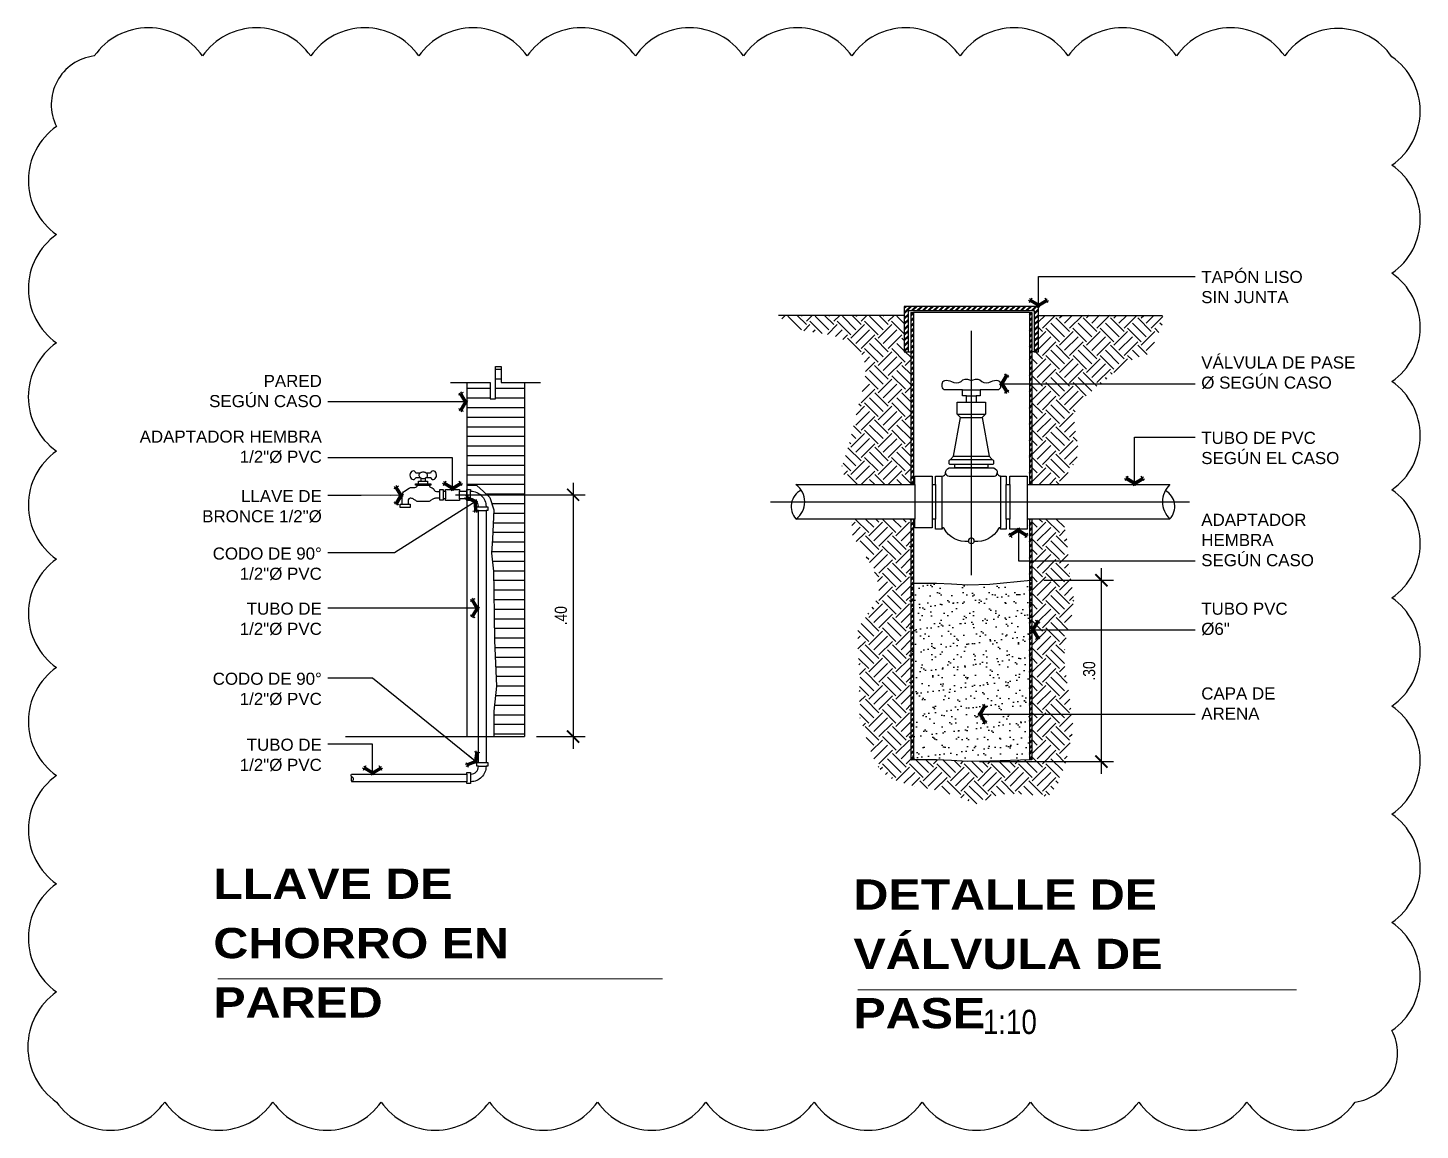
# Model space of a CAD drawing. Header units: metres. Extents: x 2 to 147, y 24 to 94.
# Drawn here: x 15.573 to 17.875, y 84.834 to 86.657 of the extents above; entities that cross this region are included whole.
import ezdxf

# ---------------------------------------------------------------- set-up
doc = ezdxf.new("R2010")
doc.units = ezdxf.units.M
doc.header["$MEASUREMENT"] = 0
doc.header["$PDMODE"] = 35
doc.linetypes.add('CENTER', pattern=[2, 1.25, -0.25, 0.25, -0.25])
doc.layers.get('Defpoints').update_dxf_attribs({"color": 171})
for name, color, linetype in [('Cotas', 1, 'Continuous'), ('DET HIDRO', 6, 'Continuous'), ('PAREDES', 8, 'Continuous'), ('TEXTOS', 2, 'Continuous'), ('TEXTOS HIDRO', 2, 'Continuous'), ('texturas', 8, 'Continuous')]:
    doc.layers.add(name, color=color, linetype=linetype)
doc.styles.add('Architect Hand_2', font='ARIALN.TTF', dxfattribs={"height": 0.003953})
doc.styles.add('ARIAL', font='arial.ttf')
doc.styles.add('Arial Black_4', font='', dxfattribs={"height": 0.005})
doc.styles.add('COTAS', font='ARIALN.TTF')
doc.styles.add('TEXTO HIDROSANITARIO', font='arial.ttf')
doc.styles.get('Arial Black_4').set_extended_font_data('Arial Black', bold=True)
doc.dimstyles.new('ESC-10', dxfattribs={"dimtxt": 0.02, "dimasz": 0.02, "dimexe": 0.02, "dimexo": 0.02, "dimgap": 0.01, "dimtad": 1, "dimzin": 4, "dimdsep": 46, "dimtxsty": 'COTAS', "dimblk": 'ARCHTICK', "dimcen": 0.02, "dimdle": 0.02, "dimclrd": 1, "dimclre": 1, "dimclrt": 2, "dimazin": 0, "dimtfac": 0.75, "dimtmove": 1, "dimatfit": 3, "dimldrblk": 'FLE', "dimfxl": 0.1, "dimtvp": 1.5, "dimtfill": 1, "dimtolj": 1, "dimtzin": 0, "dimarcsym": 0})
pattern_1 = [(45, (17.0332643, 85.446468), (-0.00450285, 0.00450285), []), (45, (17.0327015, 85.447031), (-0.00450285, 0.00450285), []), (45, (17.0321386, 85.4475936), (-0.00450285, 0.00450285), [])]
pattern_2 = [(45, (16.935293, 85.3497), (3e-18, 0.0450285), [0.03184, -0.03184]), (45, (16.92685, 85.358144), (3e-18, 0.0450285), [0.03184, -0.03184]), (45, (16.918408, 85.366586), (3e-18, 0.0450285), [0.03184, -0.03184]), (135, (16.918408, 85.372215), (-0.0450285, 3e-18), [0.03184, -0.03184]), (135, (16.92685, 85.380658), (-0.0450285, 3e-18), [0.03184, -0.03184]), (135, (16.935293, 85.3891), (-0.0450285, 3e-18), [0.03184, -0.03184])]
pattern_3 = [(45, (17.228958, 85.4463933), (-0.00450285, 0.00450285), []), (45, (17.2283954, 85.446956), (-0.00450285, 0.00450285), []), (45, (17.2278326, 85.447519), (-0.00450285, 0.00450285), [])]

# ---------------------------------------------------------------- blocks, each defined once
blk = doc.blocks.new('_ARCHTICK')
at = {"color": 0, "linetype": 'ByBlock', "const_width": 0.15}
blk.add_lwpolyline([(-0.5, -0.5), (0.5, 0.5)], dxfattribs=at)
blk = doc.blocks.new('FLE')
at = {"linetype": 'Continuous'}
h = blk.add_hatch(color=2, dxfattribs=at)
h.paths.add_polyline_path([(-0.57, -0.62), (-0.42, -0.71), (0, 0), (-0.2, 0)])
h.paths.add_polyline_path([(-0.42, 0.71), (-0.57, 0.62), (-0.2, 0), (0, 0)])
at = {"color": 1, "linetype": 'Continuous'}
for p, q in [((0, 0), (-1, 0)), ((-0.31, 0.77), (-0.69, 0.55)), ((-0.2, 0), (-0.64, 0.73)), ((-0.2, 0), (-0.64, -0.73)), ((0.07, -0.11), (-0.49, 0.82)), ((0.07, 0.11), (-0.49, -0.82)), ((-0.69, -0.55), (-0.31, -0.77))]:
    blk.add_line(p, q, dxfattribs=at)
blk = doc.blocks.new('*D109')
at = {"layer": 'Cotas', "color": 1, "lineweight": -2, "transparency": 16777216}
for p, q in [((16.4747, 85.9048), (16.4747, 85.4648)), ((16.2801, 85.8848), (16.4947, 85.8848)), ((16.4144, 85.4848), (16.4947, 85.4848))]:
    blk.add_line(p, q, dxfattribs=at)
at = {"layer": 'Defpoints', "color": 0, "transparency": 16777216}
for p in [(16.2601, 85.8848), (16.3944, 85.4848), (16.4747, 85.4848)]:
    blk.add_point(p, dxfattribs=at)
at = {"layer": 'Cotas', "color": 1, "lineweight": -2, "transparency": 16777216, "xscale": 0.02, "yscale": 0.02, "zscale": 0.02}
for p, rotation in [((16.4747, 85.8848), 90), ((16.4747, 85.4848), 270)]:
    blk.add_blockref('_ARCHTICK', p, dxfattribs=dict(at, rotation=rotation))
at = {"layer": 'Cotas', "color": 2, "transparency": 16777216, "insert": (16.4545, 85.6848), "char_height": 0.02, "attachment_point": 5, "rotation": 90, "style": 'COTAS', "bg_fill": 3, "box_fill_scale": 1.25, "bg_fill_color": 256, "bg_fill_true_color": 13158600, "bg_fill_transparency": 0}
blk.add_mtext('\\A1;.40', dxfattribs=at)
blk = doc.blocks.new('*D104')
at = {"layer": 'Cotas', "color": 1, "linetype": 'Continuous', "lineweight": -2, "transparency": 16777216}
for p, q in [((17.3481, 85.4235), (17.3481, 85.7635)), ((17.253, 85.7435), (17.3681, 85.7435)), ((17.1467, 85.4435), (17.3681, 85.4435))]:
    blk.add_line(p, q, dxfattribs=at)
at = {"layer": 'Defpoints', "color": 0, "linetype": 'Continuous', "transparency": 16777216}
for p in [(17.233, 85.7435), (17.3481, 85.7435), (17.1267, 85.4435)]:
    blk.add_point(p, dxfattribs=at)
at = {"layer": 'Cotas', "color": 1, "linetype": 'Continuous', "lineweight": -2, "transparency": 16777216, "xscale": 0.02, "yscale": 0.02, "zscale": 0.02}
for p, rotation in [((17.3481, 85.7435), 90), ((17.3481, 85.4435), 270)]:
    blk.add_blockref('_ARCHTICK', p, dxfattribs=dict(at, rotation=rotation))
at = {"layer": 'Cotas', "color": 2, "linetype": 'Continuous', "transparency": 16777216, "insert": (17.3279, 85.5935), "char_height": 0.02, "attachment_point": 5, "rotation": 90, "style": 'COTAS', "bg_fill": 3, "box_fill_scale": 1.25, "bg_fill_color": 256, "bg_fill_true_color": 13158600, "bg_fill_transparency": 0}
blk.add_mtext('\\A1;.30', dxfattribs=at)

msp = doc.modelspace()

# ---------------------------------------------------------------- hatches: boundary and pattern name
at = {"layer": 'PAREDES'}
h = msp.add_hatch(dxfattribs=at)
h.set_pattern_fill('LINE', color=8, scale=0.005, style=0)
h.set_pattern_definition([(0, (-116028.893979, -267389.766263), (0, 0.015875), [])])
h.paths.add_polyline_path([(16.3414, 85.8119), (16.3398, 85.7882), (16.3429, 85.7584), (16.3434, 85.7255), (16.3445, 85.6436), (16.3481, 85.5685), (16.3434, 85.5269), (16.3434, 85.4848), (16.3944, 85.4848), (16.3944, 86.0703), (16.3556, 86.0703), (16.3556, 86.0969), (16.3466, 86.0969), (16.3466, 86.0437), (16.3377, 86.0438), (16.3377, 86.0703), (16.2989, 86.0703), (16.2989, 85.9009), (16.3157, 85.9002), (16.3267, 85.8903), (16.3369, 85.8803), (16.3437, 85.86)])
at = {"layer": 'texturas'}
h = msp.add_hatch(dxfattribs=at)
h.set_pattern_fill('EARTH', color=256, scale=0.005014, angle=45, style=0)
h.set_pattern_definition([(45, (16.770612, 85.901582), (3e-18, 0.0450285), [0.03184, -0.03184]), (45, (16.76217, 85.910025), (3e-18, 0.0450285), [0.03184, -0.03184]), (45, (16.753727, 85.918467), (3e-18, 0.0450285), [0.03184, -0.03184]), (135, (16.753727, 85.924096), (-0.0450285, 3e-18), [0.03184, -0.03184]), (135, (16.76217, 85.93254), (-0.0450285, 3e-18), [0.03184, -0.03184]), (135, (16.770612, 85.940982), (-0.0450285, 3e-18), [0.03184, -0.03184])])
h.paths.add_polyline_path([(16.9192, 85.9315), (16.9183, 85.9283), (16.9293, 85.9016), (17.0333, 85.9016), (17.0333, 86.1211), (17.0222, 86.1211), (17.0222, 86.1815), (16.8145, 86.1815), (16.8154, 86.1804), (16.819, 86.1764), (16.8227, 86.1725), (16.8266, 86.169), (16.8307, 86.1659), (16.8349, 86.1632), (16.8394, 86.1609), (16.8441, 86.1591), (16.849, 86.1577), (16.854, 86.1566), (16.8593, 86.1556), (16.8647, 86.1548), (16.8701, 86.1541), (16.8757, 86.1534), (16.8814, 86.1526), (16.8872, 86.1516), (16.8929, 86.1504), (16.8987, 86.149), (16.9044, 86.1475), (16.91, 86.1457), (16.9155, 86.1437), (16.9208, 86.1415), (16.9259, 86.139), (16.9308, 86.1364), (16.9353, 86.1335), (16.9396, 86.1304), (16.9434, 86.127), (16.9469, 86.1234), (16.9499, 86.1196), (16.9524, 86.1155), (16.9544, 86.1112), (16.9559, 86.1067), (16.957, 86.102), (16.9576, 86.097), (16.9579, 86.0919), (16.9578, 86.0867), (16.9574, 86.0813), (16.9567, 86.0758), (16.9558, 86.0703), (16.9547, 86.0646), (16.9535, 86.0589), (16.9521, 86.0532), (16.9506, 86.0475), (16.9491, 86.0418), (16.9475, 86.0361), (16.946, 86.0305), (16.9445, 86.0249), (16.943, 86.0194), (16.9417, 86.014), (16.9404, 86.0087), (16.9392, 86.0035), (16.938, 85.9983), (16.9369, 85.9931), (16.9357, 85.988), (16.9345, 85.9829), (16.9332, 85.9778), (16.9319, 85.9727), (16.9306, 85.9677), (16.9291, 85.9625), (16.9275, 85.9574), (16.9259, 85.9523), (16.9242, 85.9471), (16.9225, 85.9419), (16.9209, 85.9367)])
at = {"layer": 'texturas', "linetype": 'Continuous'}
h = msp.add_hatch(dxfattribs=at)
h.set_pattern_fill('PLAST', color=256, scale=0.001003, angle=45, style=0)
h.set_pattern_definition([(45, (17.022221, 86.1211285), (-0.00450285, 0.00450285), []), (45, (17.0216584, 86.1216913), (-0.00450285, 0.00450285), []), (45, (17.0210956, 86.122254), (-0.00450285, 0.00450285), [])])
h.paths.add_polyline_path([(17.2372, 86.1211), (17.244, 86.1211), (17.244, 86.1962), (17.0222, 86.1962), (17.0222, 86.1211), (17.029, 86.1211), (17.029, 86.1894), (17.2372, 86.1894)])
h = msp.add_hatch(dxfattribs=at)
h.set_pattern_fill('PLAST', color=256, scale=0.001003, angle=45, style=0)
h.set_pattern_definition([(45, (17.0332643, 85.901582), (-0.00450285, 0.00450285), []), (45, (17.0327015, 85.9021446), (-0.00450285, 0.00450285), []), (45, (17.0321386, 85.9027075), (-0.00450285, 0.00450285), [])])
h.paths.add_polyline_path([(17.0373, 86.186), (17.0333, 86.186), (17.0333, 85.9016), (17.0373, 85.9016)])
h = msp.add_hatch(dxfattribs=at)
h.set_pattern_fill('PLAST', color=256, scale=0.001003, angle=45, style=0)
h.set_pattern_definition([(45, (17.228958, 85.901582), (-0.00450285, 0.00450285), []), (45, (17.2283954, 85.9021446), (-0.00450285, 0.00450285), []), (45, (17.2278326, 85.9027075), (-0.00450285, 0.00450285), [])])
h.paths.add_polyline_path([(17.233, 86.186), (17.229, 86.186), (17.229, 85.9016), (17.233, 85.9016)])
at = {"layer": 'texturas'}
h = msp.add_hatch(dxfattribs=at)
h.set_pattern_fill('EARTH', color=256, scale=0.005014, angle=45, style=0)
h.set_pattern_definition(pattern_2)
h.paths.add_polyline_path([(17.4299, 86.118), (17.4306, 86.1207), (17.4314, 86.1235), (17.4321, 86.1263), (17.4329, 86.1291), (17.4338, 86.1319), (17.4348, 86.1347), (17.4359, 86.1376), (17.4371, 86.1404), (17.4383, 86.1432), (17.4396, 86.1459), (17.441, 86.1487), (17.4423, 86.1514), (17.4437, 86.1541), (17.4449, 86.1568), (17.4461, 86.1595), (17.4472, 86.1621), (17.4482, 86.1647), (17.449, 86.1672), (17.4497, 86.1698), (17.4501, 86.1722), (17.4503, 86.1747), (17.4502, 86.177), (17.4499, 86.1794), (17.4492, 86.1815), (17.244, 86.1815), (17.244, 86.1211), (17.233, 86.1211), (17.233, 85.9016), (17.2813, 85.9016), (17.2817, 85.9027), (17.284, 85.9074), (17.2867, 85.912), (17.2897, 85.9165), (17.2929, 85.9211), (17.2962, 85.9256), (17.2993, 85.9301), (17.3022, 85.9347), (17.3048, 85.9393), (17.3069, 85.9441), (17.3084, 85.949), (17.3092, 85.954), (17.3095, 85.9592), (17.3092, 85.9645), (17.3085, 85.9699), (17.3077, 85.9754), (17.3067, 85.9809), (17.3057, 85.9866), (17.3048, 85.9922), (17.304, 85.9978), (17.3035, 86.0034), (17.3032, 86.0089), (17.3034, 86.0142), (17.304, 86.0194), (17.3051, 86.0243), (17.3068, 86.0289), (17.3091, 86.0333), (17.312, 86.0374), (17.3154, 86.0413), (17.3191, 86.0451), (17.3232, 86.0486), (17.3275, 86.0521), (17.332, 86.0556), (17.3365, 86.059), (17.3411, 86.0624), (17.3456, 86.0658), (17.3499, 86.0694), (17.3541, 86.073), (17.3581, 86.0767), (17.362, 86.0804), (17.3659, 86.0841), (17.3698, 86.0877), (17.3737, 86.0912), (17.3777, 86.0946), (17.3818, 86.0978), (17.3861, 86.1007), (17.3905, 86.1035), (17.395, 86.106), (17.3998, 86.1083), (17.4046, 86.1104), (17.4097, 86.1124), (17.4149, 86.1141), (17.4202, 86.1157), (17.4258, 86.1171)])
h = msp.add_hatch(dxfattribs=at)
h.set_pattern_fill('EARTH', color=256, scale=0.005014, angle=45, style=0)
h.set_pattern_definition(pattern_2)
h.paths.add_polyline_path([(17.1467, 85.372), (17.1473, 85.3726), (17.1512, 85.3758), (17.1551, 85.3787), (17.1593, 85.3812), (17.1635, 85.3834), (17.1679, 85.3853), (17.1725, 85.3868), (17.1771, 85.388), (17.1819, 85.389), (17.1868, 85.3897), (17.1918, 85.3901), (17.1968, 85.3904), (17.202, 85.3905), (17.2072, 85.3904), (17.2125, 85.3902), (17.2178, 85.3898), (17.2232, 85.3894), (17.2286, 85.3889), (17.234, 85.3883), (17.2394, 85.3877), (17.2449, 85.3871), (17.2503, 85.3865), (17.2558, 85.386), (17.2599, 85.3856), (17.2763, 85.4065), (17.2893, 85.4427), (17.3022, 85.4995), (17.2944, 85.5563), (17.2947, 85.5573), (17.2946, 85.558), (17.2935, 85.5633), (17.2925, 85.5686), (17.2915, 85.5739), (17.2906, 85.5793), (17.2898, 85.5846), (17.2891, 85.59), (17.2884, 85.5953), (17.2879, 85.6007), (17.2875, 85.6061), (17.2872, 85.6114), (17.2871, 85.6168), (17.2872, 85.6221), (17.2874, 85.6275), (17.2878, 85.6328), (17.2883, 85.6381), (17.2891, 85.6434), (17.2901, 85.6487), (17.2913, 85.6539), (17.2926, 85.6592), (17.294, 85.6644), (17.2954, 85.6696), (17.2968, 85.6748), (17.2982, 85.68), (17.2994, 85.6853), (17.3005, 85.6905), (17.3014, 85.6957), (17.302, 85.7009), (17.3023, 85.7062), (17.3023, 85.7114), (17.302, 85.7167), (17.3014, 85.722), (17.3007, 85.7273), (17.2998, 85.7326), (17.2988, 85.7379), (17.2978, 85.7432), (17.2968, 85.7485), (17.2959, 85.7538), (17.2951, 85.7591), (17.2945, 85.7644), (17.294, 85.7697), (17.2935, 85.775), (17.2932, 85.7802), (17.2929, 85.7855), (17.2926, 85.7908), (17.2922, 85.7961), (17.2918, 85.8015), (17.2914, 85.8068), (17.2908, 85.8122), (17.29, 85.8176), (17.2891, 85.823), (17.288, 85.8285), (17.2867, 85.834), (17.2853, 85.8395), (17.284, 85.8447), (17.233, 85.8447), (17.233, 85.4465), (17.1639, 85.4445), (17.1267, 85.4435), (17.1002, 85.4455), (17.0757, 85.4465), (17.0333, 85.4465), (17.0333, 85.8447), (16.9353, 85.8447), (16.9353, 85.8223), (16.9354, 85.8203), (16.9384, 85.8152), (16.9414, 85.8101), (16.9445, 85.8051), (16.9477, 85.8), (16.951, 85.7949), (16.9542, 85.7898), (16.9575, 85.7846), (16.9607, 85.7795), (16.9637, 85.7743), (16.9667, 85.7692), (16.9694, 85.764), (16.9719, 85.7589), (16.9742, 85.7538), (16.9761, 85.7488), (16.9777, 85.7438), (16.9789, 85.7388), (16.9797, 85.7339), (16.98, 85.729), (16.9798, 85.7242), (16.9791, 85.7195), (16.9778, 85.7149), (16.9759, 85.7103), (16.9735, 85.7058), (16.9708, 85.7013), (16.9677, 85.6968), (16.9645, 85.6923), (16.9612, 85.6878), (16.9579, 85.6832), (16.9548, 85.6785), (16.9518, 85.6738), (16.949, 85.6689), (16.9465, 85.6639), (16.9456, 85.6622), (16.9456, 85.6312), (16.9482, 85.5899), (16.9482, 85.5188), (16.9486, 85.5177), (16.9503, 85.5125), (16.9521, 85.5073), (16.9538, 85.502), (16.9554, 85.4966), (16.957, 85.4911), (16.9586, 85.4856), (16.9602, 85.4802), (16.9619, 85.4747), (16.9636, 85.4694), (16.9654, 85.4641), (16.9672, 85.4589), (16.9693, 85.4538), (16.9714, 85.4489), (16.9737, 85.4442), (16.9763, 85.4397), (16.979, 85.4355), (16.982, 85.4315), (16.9852, 85.4277), (16.9887, 85.4243), (16.9925, 85.4212), (16.9965, 85.4185), (17.0008, 85.4159), (17.0053, 85.4137), (17.01, 85.4116), (17.0149, 85.4098), (17.02, 85.4081), (17.0252, 85.4066), (17.0305, 85.4052), (17.0359, 85.4039), (17.0414, 85.4028), (17.0469, 85.4016), (17.0525, 85.4005), (17.0582, 85.3995), (17.0638, 85.3984), (17.0694, 85.3973), (17.0749, 85.3961), (17.0804, 85.3948), (17.0858, 85.3935), (17.0911, 85.392), (17.0963, 85.3904), (17.1015, 85.3887), (17.1065, 85.387), (17.1115, 85.3852), (17.1165, 85.3833), (17.1215, 85.3814), (17.1264, 85.3795), (17.1313, 85.3776), (17.1362, 85.3758), (17.1412, 85.374), (17.1462, 85.3722)])
at = {"layer": 'texturas', "linetype": 'Continuous'}
h = msp.add_hatch(dxfattribs=at)
h.set_pattern_fill('PLAST', color=256, scale=0.001003, angle=45, style=0)
h.set_pattern_definition(pattern_1)
h.paths.add_polyline_path([(17.0373, 85.8447), (17.0333, 85.8447), (17.0333, 85.7381), (17.0373, 85.7381)])
h = msp.add_hatch(dxfattribs=at)
h.set_pattern_fill('PLAST', color=256, scale=0.001003, angle=45, style=0)
h.set_pattern_definition(pattern_3)
h.paths.add_polyline_path([(17.233, 85.8447), (17.229, 85.8447), (17.229, 85.7381), (17.2315, 85.7381), (17.233, 85.7383)])
at = {"layer": 'texturas'}
h = msp.add_hatch(dxfattribs=at)
h.set_pattern_fill('AR-SAND', color=1, scale=0.013651, style=0)
h.set_pattern_definition([(37.5, (-85.194142, 20.13976), (-0.000859927, 0.0263032192), [0, -0.0207496367, 0, -0.0232068306, 0, -0.0221829998]), (7.5, (-85.19414, 20.13976), (0.024159358, 0.038525333), [0, -0.011193883, 0, -0.0187019752, 0, -0.0071668153]), (327.5, (-85.210932, 20.13976), (0.0425113897, 7.7252e-05), [0, -0.0068255384, 0, -0.0245719382, 0, -0.0320800305]), (317.5, (-85.210932, 20.13976), (0.041036865, 0.011981217), [0, -0.0034127692, 0, -0.0161082706, 0, -0.0184289537])])
h.paths.add_polyline_path([(17.0333, 85.4466), (17.233, 85.4466), (17.233, 85.7383), (17.2315, 85.7381), (17.1639, 85.7362), (17.1267, 85.7352), (17.1002, 85.7372), (17.0757, 85.7381), (17.0542, 85.7381), (17.0333, 85.7381)])
at = {"layer": 'texturas', "linetype": 'Continuous'}
h = msp.add_hatch(dxfattribs=at)
h.set_pattern_fill('PLAST', color=256, scale=0.001003, angle=45, style=0)
h.set_pattern_definition(pattern_1)
h.paths.add_polyline_path([(17.0373, 85.7381), (17.0333, 85.7381), (17.0333, 85.4465), (17.0373, 85.4465)])
h = msp.add_hatch(dxfattribs=at)
h.set_pattern_fill('PLAST', color=256, scale=0.001003, angle=45, style=0)
h.set_pattern_definition(pattern_3)
h.paths.add_polyline_path([(17.233, 85.7383), (17.2315, 85.7381), (17.229, 85.7381), (17.229, 85.4464), (17.2315, 85.4465), (17.233, 85.4466)])

# ---------------------------------------------------------------- linework, layer by layer
at = {"layer": 'Cotas', "linetype": 'Continuous'}
for p, q in [((17.029, 86.1211), (17.0333, 86.1211)), ((17.2372, 86.1211), (17.233, 86.1211))]:
    msp.add_line(p, q, dxfattribs=at)
at = {"layer": 'Cotas', "color": 1}
for p, q in [((16.2193, 85.9028), (16.2338, 85.9028)), ((16.2236, 85.9071), (16.2301, 85.9071)), ((16.217, 85.9007), (16.2373, 85.9007))]:
    msp.add_line(p, q, dxfattribs=at)
for start_param, end_param in [(-0.782296, 0.916679), (1.108507, 2.033084), (2.224925, 3.9239)]:
    msp.add_ellipse((16.2269, 85.917), major_axis=(-0.00719, 0), ratio=0.733552, start_param=start_param, end_param=end_param, dxfattribs=at)
at = {"layer": 'DET HIDRO', "color": 3}
for p, q in [((17.0333, 86.186), (17.0333, 85.9016)), ((17.0333, 86.186), (17.0373, 86.186)), ((17.0373, 86.186), (17.0373, 85.9016)), ((17.229, 86.186), (17.229, 85.9016)), ((17.229, 86.186), (17.233, 86.186)), ((17.233, 86.186), (17.233, 85.9016)), ((17.0333, 85.8447), (17.0333, 85.4466)), ((17.0373, 85.8447), (17.0373, 85.4466)), ((17.229, 85.8447), (17.229, 85.4466)), ((17.233, 85.8447), (17.233, 85.4466))]:
    msp.add_line(p, q, dxfattribs=at)
at = {"layer": 'DET HIDRO', "color": 1}
for p, q in [((17.229, 86.186), (17.0373, 86.186)), ((17.125, 86.0482), (17.1413, 86.0482)), ((17.1099, 86.0183), (17.1563, 86.0183)), ((17.1154, 86.0126), (17.1508, 86.0126)), ((17.1035, 85.9486), (17.1627, 85.9486)), ((17.0986, 85.9429), (17.1676, 85.9429)), ((17.0396, 85.9016), (17.0396, 85.8447)), ((17.0681, 85.9016), (17.0681, 85.8447)), ((17.1966, 85.9016), (17.1966, 85.8447)), ((16.3182, 85.8651), (16.3308, 85.8651)), ((16.3182, 85.4422), (16.3308, 85.4422)), ((16.2989, 85.4229), (16.2989, 85.4103)), ((16.3052, 85.4229), (16.3052, 85.4103)), ((16.3182, 85.436), (16.3308, 85.436))]:
    msp.add_line(p, q, dxfattribs=at)
at = {"layer": 'DET HIDRO', "color": 8, "linetype": 'CENTER', "ltscale": 1.5}
for p, q in [((17.1331, 85.7521), (17.1331, 86.156)), ((16.8011, 85.8731), (17.494, 85.8731))]:
    msp.add_line(p, q, dxfattribs=at)
at = {"layer": 'DET HIDRO', "color": 2}
for p, q in [((16.2218, 85.9207), (16.2149, 85.9207)), ((16.2391, 85.9207), (16.232, 85.9207))]:
    msp.add_line(p, q, dxfattribs=at)
at = {"layer": 'DET HIDRO', "color": 1}
for points in [[(17.0222, 86.1815), (16.8145, 86.1815)], [(17.244, 86.1815), (17.4492, 86.1815)], [(17.1185, 86.0581), (17.1474, 86.0581)], [(17.125, 86.0382), (17.1413, 86.0382)], [(17.1606, 85.9348), (17.1057, 85.9348)], [(17.0737, 85.9016), (17.0737, 85.8447)], [(17.0848, 85.828), (17.0848, 85.9154)], [(17.1815, 85.9154), (17.1815, 85.8309)], [(17.1909, 85.8447), (17.1909, 85.9016)], [(17.2251, 85.9154), (17.2251, 85.828)], [(16.2544, 85.879), (16.2544, 85.8903)], [(16.2601, 85.8907), (16.2601, 85.8781)], [(16.1923, 85.8693), (16.2019, 85.8693)], [(17.233, 85.4466), (17.2315, 85.4465), (17.1639, 85.4445), (17.1267, 85.4435), (17.1002, 85.4455), (17.0757, 85.4465), (17.0542, 85.4465), (17.0333, 85.4465)]]:
    msp.add_lwpolyline(points, dxfattribs=at)
at = {"layer": 'DET HIDRO', "color": 3}
for points in [[(17.2372, 86.1211), (17.244, 86.1211), (17.244, 86.1962), (17.0222, 86.1962), (17.0222, 86.1211), (17.029, 86.1211), (17.029, 86.1894), (17.2372, 86.1894), (17.2372, 86.1211)], [(17.233, 85.7435), (17.2315, 85.7432), (17.1639, 85.7362), (17.1267, 85.7352), (17.1002, 85.7372), (17.0757, 85.7381), (17.0542, 85.7381), (17.0333, 85.7381)]]:
    msp.add_lwpolyline(points, dxfattribs=at)
at = {"layer": 'DET HIDRO', "color": 2}
msp.add_lwpolyline([(17.1057, 85.9291), (17.1057, 85.9348), (17.0986, 85.9348, -0.414214), (17.0963, 85.9371), (17.0963, 85.9406, -0.414214), (17.0986, 85.9429), (17.1035, 85.9486), (17.1154, 86.0126), (17.1099, 86.0183), (17.1099, 86.0382), (17.125, 86.0382), (17.125, 86.0482), (17.1185, 86.0482), (17.1185, 86.0581), (17.0905, 86.0581, -0.421246), (17.0848, 86.0638), (17.0848, 86.0682, -0.36304), (17.0895, 86.0738, -0.165822), (17.1002, 86.0723, 0.337793), (17.116, 86.0723, -0.368043), (17.1302, 86.0747, 0.273612), (17.136, 86.0747, -0.368936), (17.1502, 86.0723, 0.337415), (17.166, 86.0723), (17.166, 86.0723, -0.162527), (17.1768, 86.0738, -0.36304), (17.1815, 86.0682), (17.1815, 86.0638, -0.428817), (17.1758, 86.0581), (17.1477, 86.0581), (17.1477, 86.0482), (17.1413, 86.0482), (17.1413, 86.0382), (17.1563, 86.0382), (17.1563, 86.0183), (17.1508, 86.0126), (17.1627, 85.9486), (17.1676, 85.9429, -0.414214), (17.1699, 85.9406), (17.1699, 85.9371, -0.479765), (17.1676, 85.9348), (17.1606, 85.9348), (17.1606, 85.9291)], format="xyb", close=True, dxfattribs=at)
at = {"layer": 'DET HIDRO', "color": 3}
msp.add_lwpolyline([(17.1816, 85.9154), (17.1815, 85.9154), (17.1909, 85.9154), (17.1909, 85.9016), (17.1966, 85.9016), (17.1966, 85.9154), (17.2251, 85.9154), (17.2251, 85.9016), (17.4613, 85.9016, 0.429952), (17.4613, 85.8447), (17.2251, 85.8447), (17.2251, 85.828), (17.1966, 85.828), (17.1966, 85.8447), (17.1909, 85.8447), (17.1909, 85.828), (17.1815, 85.828), (17.1815, 85.8309, 0.150966), (17.1778, 85.8289, -0.307213), (17.1379, 85.8077, -0.831519), (17.1283, 85.8077, -0.307213), (17.0884, 85.8289, 0.150966), (17.0848, 85.8309), (17.0848, 85.828), (17.0737, 85.828), (17.0737, 85.8447), (17.0681, 85.8447), (17.0681, 85.8299), (17.0396, 85.8299), (17.0396, 85.8447), (16.8432, 85.8447, 0.509145), (16.8432, 85.9016), (17.0396, 85.9016), (17.0396, 85.9154), (17.0681, 85.9154), (17.0681, 85.9016), (17.0737, 85.9016), (17.0737, 85.9154), (17.0848, 85.9154), (17.0849, 85.9154, 0.414214), (17.0906, 85.9211, -0.336883), (17.0963, 85.9291), (17.1702, 85.9291, -0.336883), (17.1759, 85.9211, 0.308973), (17.1815, 85.9154)], format="xyb", dxfattribs=at)
at = {"layer": 'DET HIDRO', "color": 2}
for points in [[(16.2225, 85.9128), (16.2146, 85.9128)], [(16.2394, 85.9128), (16.2312, 85.9128)]]:
    msp.add_lwpolyline(points, dxfattribs=at)
at = {"layer": 'DET HIDRO', "color": 1}
msp.add_lwpolyline([(17.0906, 85.9211, 0.370852), (17.0963, 85.9154), (17.1711, 85.9154, 0.331807), (17.1759, 85.9209)], format="xyb", dxfattribs=at)
for centre, radius, start, end in [((16.8656, 85.8653), 0.0304, 117.0471, 222.4638), ((17.4389, 85.8653), 0.0304, 317.5362, 60.6123), ((17.1331, 85.8086), 0.00491, 349.4884, 190.5116), ((16.1152, 85.4144), 0.00747, 145.7947, 213.2536)]:
    msp.add_arc(centre, radius, start, end, dxfattribs=at)
at = {"layer": 'DET HIDRO', "color": 3}
msp.add_arc((16.1029, 85.4163), 0.00888, 344.8934, 344.9021, dxfattribs=at)
at = {"layer": 'DET HIDRO', "color": 2}
for centre, major_axis, start_param, end_param in [((16.2103, 85.9171), (0, 0.00719), -1.039234, 4.078437), ((16.2436, 85.9171), (0, 0.00719), 2.204734, 7.322411), ((16.2269, 85.917), (-0.00719, 0), 3.910916, 5.50089), ((16.2269, 85.917), (-0.00719, 0), 2.033084, 2.224925)]:
    msp.add_ellipse(centre, major_axis=major_axis, ratio=0.733552, start_param=start_param, end_param=end_param, dxfattribs=at)
at = {"layer": 'DET HIDRO', "color": 3}
msp.add_ellipse((16.2269, 85.917), major_axis=(-0.00719, 0), ratio=0.733552, start_param=0.916679, end_param=1.108507, dxfattribs=at)
at = {"layer": 'PAREDES', "color": 1}
for p, q in [((16.2989, 86.0703), (16.2989, 85.4848)), ((16.0982, 85.4848), (16.3944, 85.4848))]:
    msp.add_line(p, q, dxfattribs=at)
msp.add_lwpolyline([(16.2723, 86.0703), (16.3377, 86.0703), (16.3377, 86.0437), (16.3466, 86.0437), (16.3466, 86.0969), (16.3556, 86.0969), (16.3556, 86.0703), (16.4209, 86.0703)], dxfattribs=at)

# ---------------------------------------------------------------- texts
at = {"layer": 'TEXTOS', "lineweight": 9, "char_height": 0.04, "width": 0.334459, "attachment_point": 1, "line_spacing_factor": 1.046694, "style": 'Architect Hand_2'}
for insert in [(15.8877, 85.051), (16.9459, 85.0331)]:
    msp.add_mtext('ESCALA: 1:10', dxfattribs=dict(at, insert=insert))

# ---------------------------------------------------------------- leaders
at = {"layer": 'TEXTOS HIDRO', "annotation_type": 0, "has_hookline": 1}
for points, override, hookline_direction, text_width in [([(17.244, 86.1962), (17.244, 86.246), (17.5032, 86.246)], {"dimasz": 0.02, "dimgap": 0.01, "dimtad": 0}, 0, 0.1658), ([(17.1815, 86.0685), (17.4591, 86.0685), (17.5032, 86.0685)], {"dimasz": 0.02, "dimgap": 0.01, "dimtad": 0}, 0, 0.2531), ([(16.2989, 86.0384), (16.0936, 86.0384), (16.0693, 86.0384)], {"dimgap": 0.01, "dimtad": 0}, 1, 0.1989), ([(17.4029, 85.9016), (17.4029, 85.9798), (17.5032, 85.9798)], {"dimasz": 0.02, "dimgap": 0.01, "dimtad": 0}, 0, 0.2257), ([(16.1923, 85.8839), (16.1244, 85.8836), (16.0693, 85.8836)], {"dimgap": 0.01, "dimtad": 0}, 1, 0.1947), ([(17.2108, 85.828), (17.2108, 85.7754), (17.5032, 85.7754)], {"dimasz": 0.02, "dimgap": 0.01, "dimtad": 0}, 0, 0.1838), ([(16.3182, 85.6975), (16.0936, 85.6975), (16.0693, 85.6975)], {"dimgap": 0.01, "dimtad": 0}, 1, 0.1316), ([(16.3155, 85.4422), (16.1432, 85.5816), (16.0693, 85.5816)], {"dimgap": 0.01, "dimtad": 0}, 1, 0.1772), ([(16.1432, 85.4229), (16.1432, 85.4725), (16.0693, 85.4725)], {"dimgap": 0.01, "dimtad": 0}, 1, 0.1316)]:
    msp.add_leader(points, dimstyle='ESC-10', override=override, dxfattribs=dict(at, hookline_direction=hookline_direction, text_width=text_width))

# ---------------------------------------------------------------- next in the draw order: texts
at = {"layer": 'TEXTOS', "lineweight": 9, "char_height": 0.05, "attachment_point": 1, "line_spacing_factor": 1.176471, "style": 'Arial Black_4', "bg_fill": 3, "box_fill_scale": 1.25, "bg_fill_color": 0, "bg_fill_transparency": 0}
for s, insert, width in [('LLAVE DE CHORRO EN PARED', (15.88, 85.2665), 0.742055), ('DETALLE DE VÁLVULA DE PASE', (16.9382, 85.2487), 0.721603)]:
    msp.add_mtext(s, dxfattribs=dict(at, insert=insert, width=width))
at = {"layer": 'TEXTOS HIDRO', "char_height": 0.02, "bg_fill": 3, "box_fill_scale": 1.1, "bg_fill_color": 256, "bg_fill_true_color": 13158600, "bg_fill_transparency": 9161100}
for s, insert, width, attachment_point, style in [('TAPÓN LISO SIN JUNTA', (17.5132, 86.255), 0.217512, 1, 'ARIAL'), ('VÁLVULA DE PASE Ø SEGÚN CASO', (17.5132, 86.0595), 0.279548, 7, 'ARIAL'), ('PARED SEGÚN CASO', (16.0593, 86.0294), 0.200445, 9, 'TEXTO HIDROSANITARIO'), ('TUBO DE PVC SEGÚN EL CASO', (17.5132, 85.9889), 0.240051, 1, 'ARIAL'), ('ADAPTADOR HEMBRA SEGÚN CASO', (17.5132, 85.7664), 0.197622, 7, 'ARIAL'), ('TUBO DE {\\A1;1/2"Ø} PVC', (16.0593, 85.7065), 0.177879, 3, 'TEXTO HIDROSANITARIO'), ('CODO DE 90%%D {\\A1;1/2"Ø} PVC ', (16.0593, 85.5906), 0.208381, 3, 'TEXTO HIDROSANITARIO'), ('\\A1;TUBO DE 1/2"Ø PVC', (16.0593, 85.4815), 0.184451, 3, 'TEXTO HIDROSANITARIO')]:
    msp.add_mtext(s, dxfattribs=dict(at, insert=insert, width=width, attachment_point=attachment_point, style=style))

# ---------------------------------------------------------------- next in the draw order: dimensions: what is measured, and where the dimension line sits
at = {"layer": 'Cotas', "color": 1}
dim = msp.add_linear_dim(base=(16.4747, 85.4848), p1=(16.2601, 85.8848), p2=(16.3944, 85.4848), angle=90, dimstyle='ESC-10', dxfattribs=at)
dim.commit()
dim.dimension.update_dxf_attribs({"geometry": '*D109', "text_midpoint": (16.4545, 85.6848)})
at = {"layer": 'Cotas', "linetype": 'Continuous'}
dim = msp.add_linear_dim(base=(17.3481, 85.7435), p1=(17.1267, 85.4435), p2=(17.233, 85.7435), angle=90, dimstyle='ESC-10', dxfattribs=at)
dim.commit()
dim.dimension.update_dxf_attribs({"geometry": '*D104', "text_midpoint": (17.3279, 85.5935)})

# ---------------------------------------------------------------- next in the draw order: linework, layer by layer
at = {"layer": 'DET HIDRO', "color": 1}
for p, q in [((16.2989, 85.8781), (16.2989, 85.8907)), ((16.3052, 85.8781), (16.3052, 85.8907)), ((16.3182, 85.8588), (16.3308, 85.8588))]:
    msp.add_line(p, q, dxfattribs=at)
at = {"layer": 'DET HIDRO', "color": 2}
msp.add_lwpolyline([(16.2301, 85.9123), (16.2301, 85.9071), (16.2338, 85.9071), (16.2338, 85.9028), (16.2394, 85.9028), (16.2394, 85.9007), (16.2373, 85.9007), (16.2373, 85.9004, 0.343943), (16.2402, 85.8967, -0.228624), (16.2452, 85.8925, 0.29427), (16.2487, 85.8903), (16.2544, 85.8903), (16.2544, 85.8936), (16.2601, 85.8936), (16.2601, 85.8907), (16.2638, 85.8907), (16.2638, 85.8934), (16.287, 85.8934), (16.287, 85.8907), (16.2989, 85.8907), (16.2989, 85.8934), (16.3052, 85.8934), (16.3052, 85.8907), (16.3057, 85.8907, -0.414214), (16.3308, 85.8655), (16.3308, 85.8651), (16.3335, 85.8651), (16.3335, 85.8588), (16.3308, 85.8588), (16.3308, 85.4422), (16.3335, 85.4422), (16.3335, 85.436), (16.3308, 85.436), (16.3308, 85.4355, -0.414214), (16.3057, 85.4103), (16.3052, 85.4103), (16.3052, 85.4076), (16.2989, 85.4076), (16.2989, 85.4103), (16.109, 85.4103, 0.255331), (16.1115, 85.414, 0.309474), (16.109, 85.4186, -0.566414), (16.1086, 85.4229), (16.2989, 85.4229), (16.2989, 85.4256), (16.3052, 85.4256), (16.3052, 85.4229), (16.3057, 85.4229, 0.414214), (16.3182, 85.4355), (16.3182, 85.436), (16.3155, 85.436), (16.3155, 85.4422), (16.3182, 85.4422), (16.3182, 85.8588), (16.3155, 85.8588), (16.3155, 85.8651), (16.3182, 85.8651), (16.3182, 85.8655, 0.414214), (16.3057, 85.8781), (16.3052, 85.8781), (16.3052, 85.8754), (16.2989, 85.8754), (16.2989, 85.8781), (16.287, 85.8781), (16.287, 85.8754), (16.2638, 85.8754), (16.2638, 85.8781), (16.2601, 85.8781), (16.2601, 85.8756), (16.2544, 85.8756), (16.2544, 85.879), (16.2475, 85.879, 0.169297), (16.2428, 85.8773), (16.2388, 85.8751, -0.169297), (16.2341, 85.8734), (16.2196, 85.8734, -0.183678), (16.2145, 85.8753), (16.2116, 85.8771, 0.183678), (16.2065, 85.879), (16.2056, 85.879, 0.414214), (16.2019, 85.8752), (16.2019, 85.8693), (16.2056, 85.8693), (16.2056, 85.8637), (16.1886, 85.8637), (16.1886, 85.8693), (16.1923, 85.8693), (16.1923, 85.8843, -0.256642), (16.1958, 85.8907), (16.2038, 85.8958, -0.14243), (16.2079, 85.8969), (16.2132, 85.8969, 0.414214), (16.217, 85.9007), (16.217, 85.9007), (16.2144, 85.9007), (16.2144, 85.9028), (16.2193, 85.9028), (16.2193, 85.9071), (16.2236, 85.9071), (16.2236, 85.9123)], format="xyb", dxfattribs=at)
at = {"layer": 'DET HIDRO', "color": 1}
for points in [[(16.2638, 85.8907), (16.2638, 85.8781)], [(16.287, 85.8781), (16.287, 85.8907)]]:
    msp.add_lwpolyline(points, dxfattribs=at)
at = {"layer": 'PAREDES', "color": 1}
msp.add_line((16.3944, 86.0703), (16.3944, 85.4848), dxfattribs=at)
msp.add_lwpolyline([(16.2989, 85.9009), (16.3157, 85.9002), (16.3267, 85.8903), (16.3369, 85.8803), (16.3437, 85.86), (16.3414, 85.8119), (16.3398, 85.7882), (16.3429, 85.7584), (16.3434, 85.7255), (16.3445, 85.6436), (16.3481, 85.5685), (16.3434, 85.5269), (16.3434, 85.4848)], dxfattribs=at)
at = {"layer": 'TEXTOS', "lineweight": 9}
for p, q in [((15.8874, 85.0842), (16.6223, 85.0842)), ((16.9456, 85.0663), (17.6707, 85.0663))]:
    msp.add_line(p, q, dxfattribs=at)

# ---------------------------------------------------------------- next in the draw order: leaders
at = {"layer": 'TEXTOS HIDRO', "annotation_type": 0, "has_hookline": 1}
for points, override, hookline_direction, text_width in [([(16.2752, 85.8934), (16.2752, 85.9459), (16.0693, 85.9459)], {"dimgap": 0.01, "dimtad": 0}, 1, 0.3012), ([(16.3146, 85.8744), (16.1796, 85.7886), (16.0693, 85.7886)], {"dimgap": 0.01, "dimtad": 0}, 1, 0.1772), ([(17.233, 85.6613), (17.4591, 85.6613), (17.5032, 85.6613)], {"dimasz": 0.02, "dimgap": 0.01, "dimtad": 0}, 0, 0.1411), ([(17.1456, 85.5219), (17.4591, 85.5219), (17.5032, 85.5219)], {"dimasz": 0.02, "dimgap": 0.01, "dimtad": 0}, 0, 0.1198)]:
    msp.add_leader(points, dimstyle='ESC-10', override=override, dxfattribs=dict(at, hookline_direction=hookline_direction, text_width=text_width))

# ---------------------------------------------------------------- next in the draw order: texts
at = {"layer": 'TEXTOS HIDRO', "char_height": 0.02, "bg_fill": 3, "box_fill_scale": 1.1, "bg_fill_color": 256, "bg_fill_true_color": 13158600, "bg_fill_transparency": 9161100}
for s, insert, width, attachment_point, style in [('ADAPTADOR HEMBRA {\\A1;1/2"Ø} PVC', (16.0593, 85.9369), 0.326223, 9, 'TEXTO HIDROSANITARIO'), ('LLAVE DE BRONCE {\\A1;1/2"Ø}', (16.0593, 85.8926), 0.245586, 3, 'TEXTO HIDROSANITARIO'), ('CODO DE 90%%D {\\A1;1/2"Ø} PVC ', (16.0593, 85.7976), 0.208381, 3, 'TEXTO HIDROSANITARIO'), ('TUBO PVC\\P%%C6"', (17.5132, 85.6523), 0.154302, 7, 'ARIAL'), ('CAPA DE ARENA', (17.5132, 85.5129), 0.161395, 7, 'ARIAL')]:
    msp.add_mtext(s, dxfattribs=dict(at, insert=insert, width=width, attachment_point=attachment_point, style=style))

# ---------------------------------------------------------------- next in the draw order: linework, layer by layer
at = {"layer": 'Defpoints'}
msp.add_lwpolyline([(15.6207, 84.8806, 0.520567), (15.7996, 84.8806, 0.520567), (15.9785, 84.8806, 0.520567), (16.1574, 84.8806, 0.520567), (16.3363, 84.8806, 0.520567), (16.5152, 84.8806, 0.520567), (16.6941, 84.8806, 0.520567), (16.873, 84.8806, 0.520567), (17.0519, 84.8806, 0.520567), (17.2309, 84.8806, 0.520567), (17.4098, 84.8806, 0.520567), (17.5887, 84.8806, 0.520567), (17.7676, 84.8806, 0.520567), (17.8285, 84.9987, 0.520567), (17.8285, 85.1776, 0.520567), (17.8285, 85.3565, 0.520567), (17.8285, 85.5354, 0.520567), (17.8285, 85.7143, 0.520567), (17.8285, 85.8932, 0.520567), (17.8285, 86.0721, 0.520567), (17.8285, 86.251, 0.520567), (17.8285, 86.4299, 0.520567), (17.8285, 86.6089, 0.520567), (17.6511, 86.6104, 0.520567), (17.4722, 86.6104, 0.520567), (17.2933, 86.6104, 0.520567), (17.1144, 86.6104, 0.520567), (16.9354, 86.6104, 0.520567), (16.7565, 86.6104, 0.520567), (16.5776, 86.6104, 0.520567), (16.3987, 86.6104, 0.520567), (16.2198, 86.6104, 0.520567), (16.0409, 86.6104, 0.520567), (15.862, 86.6104, 0.520567), (15.6831, 86.6104, 0.520567), (15.6207, 86.4939, 0.520567), (15.6207, 86.315, 0.520567), (15.6207, 86.1361, 0.520567), (15.6207, 85.9571, 0.520567), (15.6207, 85.7782, 0.520567), (15.6207, 85.5993, 0.520567), (15.6207, 85.4204, 0.520567), (15.6207, 85.2415, 0.520567), (15.6207, 85.0626, 0.520567)], format="xyb", close=True, dxfattribs=at)

doc.saveas('drawing.dxf')
